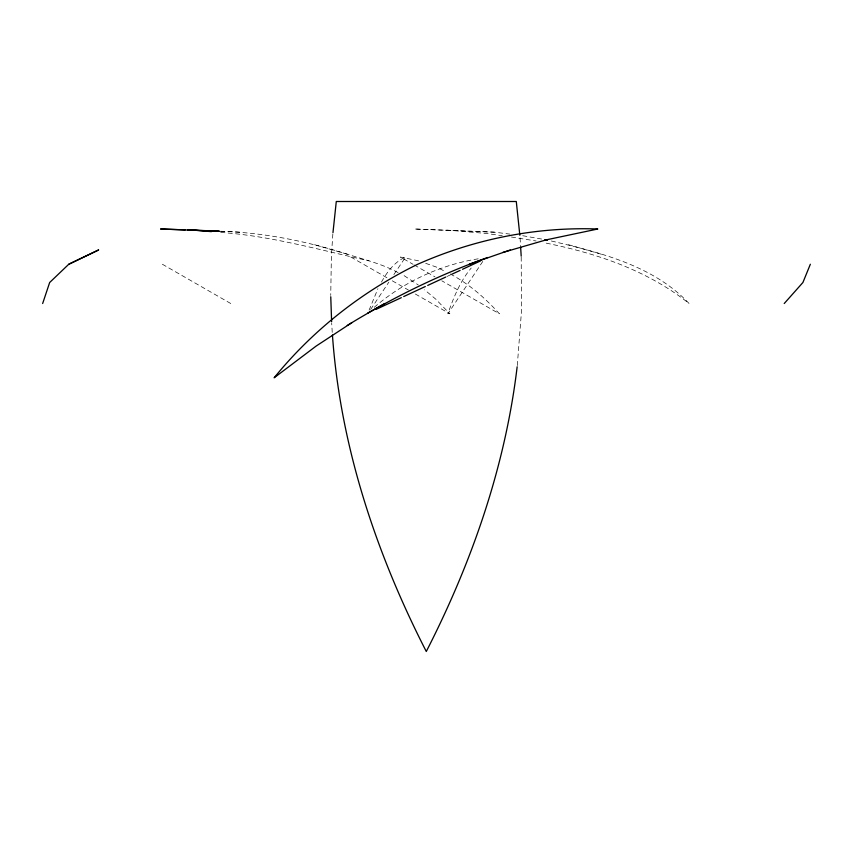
<?xml version="1.0" encoding="UTF-8"?>
<svg xmlns="http://www.w3.org/2000/svg" width="853" height="853" viewBox="0 0 853 853"><rect width="100%" height="100%" fill="white"/><g stroke="black" fill="none" stroke-linecap="round" stroke-linejoin="round"><path stroke-width="0.64" stroke-dasharray="4.26 3.2" d="M332.851 233.967L331.38 256.135L330.74 295.447M517.281 365.553L521.482 311.238L521.194 256.135M369.093 310.151L377.911 288.719M381.472 282.098C387.113 271.872 394.576 261.839 405.57 257.041L392.476 276.692M370.65 309.447L388.84 282.151M482.798 261.413L447.889 313.808C453.551 297.622 460.066 281.277 471.219 268.023M374.254 307.304C404.034 281.607 441.246 264.334 480.175 258.512M446.908 276.521L450.512 274.847M494.367 232.165L414.483 228.999L494.367 232.165L509.838 234.106M220.596 231.291C263.694 232.517 306.334 241.143 347.342 254.205C364.562 259.728 382.443 263.94 398.362 272.789M220.5 231.227L240.439 232.165M446.759 230.054L486.562 233.466L502.257 235.727M220.692 232.442C271.169 235.908 319.854 250.078 369.029 260.837M522.729 235.716L542.22 239.149M511.416 237.038L536.132 240.983M551.358 240.994C600.171 252.573 653.462 265.539 689.075 303.519C647.363 270.198 595.586 252.851 543.777 242.668M418.567 260.837L400.388 257.041L413.055 264.302M601.258 254.205L565.71 243.883M347.342 254.205L311.782 243.883M425.7 263.332L436.395 267.064L445.586 271.638M450.192 273.93C468.979 283.889 485.24 298.049 499.41 313.808L441.833 280.808M230.747 303.519L162.369 264.249M414.206 264.963L434.934 276.841M350.86 257.041L387.699 278.163M392.305 280.808L408.427 290.041M415.336 294.008L449.872 313.808L435.787 299.179L424.549 289.807M404.109 275.647L418.279 284.966M332.233 332.35L331.689 323.106M520.063 237.87L520.543 245.696"/><path stroke-width="1.28" d="M332.969 232.666L336.285 201.5L516.289 201.5L519.84 235.268M517.153 366.79C505.296 466.399 471.826 562.468 426.287 651.5C375.917 553.075 340.251 445.767 332.435 334.994M42.65 303.519L49.666 282.503L68.773 264.249L98.564 249.972L68.773 264.249M810.35 264.249L802.908 282.503L784.227 303.519M351.788 322.722L316.186 346.041L274.122 377.804C313.104 329.855 362.269 291.31 417.767 264.227C474.375 239.096 535.865 226.749 597.804 228.999L546.208 239.864L502.748 252.467M347.267 325.462C391.623 298.145 438.581 274.975 487.681 257.489M367.654 313.168L384.714 303.519M376.109 309.362L401.315 297.665M403.714 296.556L425.306 286.533M427.716 285.424L445.714 277.076M451.706 274.293L460.108 270.401M462.507 269.281L480.506 260.933M469.246 264.249L510.297 249.972M219.274 231.227L160.556 228.999L185.208 229.862M187.809 229.958L219.168 231.163M192.831 230.054L211.405 231.643M544.832 239.682L547.445 240.205M520.629 247.007L521.194 256.135M331.625 321.784L330.761 296.759"/></g></svg>
